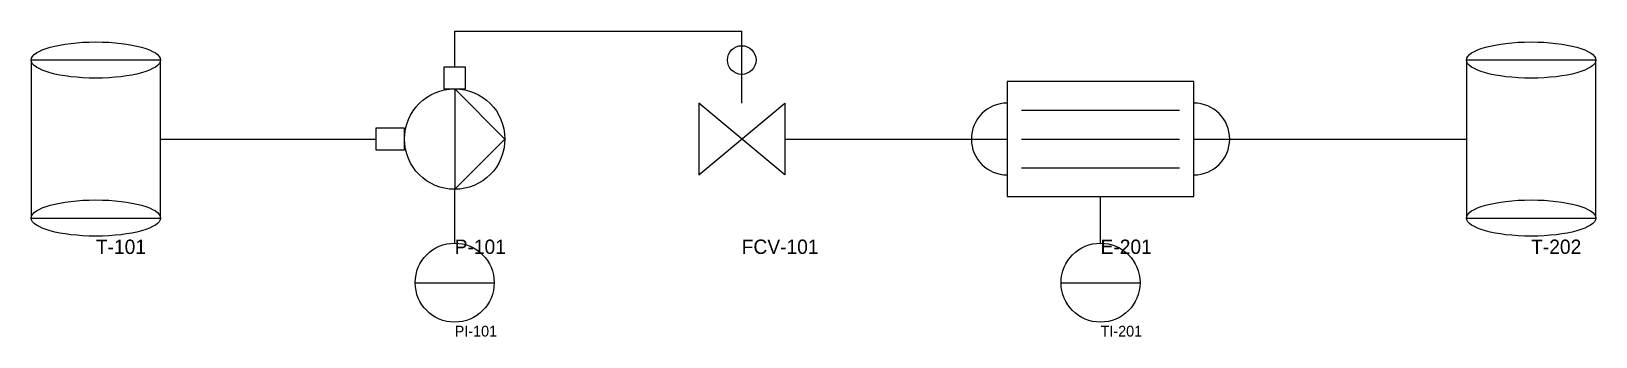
# Model space of a CAD drawing. Header units: metres. Extents: x 22 to 458, y 45 to 130.
import ezdxf

# ---------------------------------------------------------------- set-up
doc = ezdxf.new("R2010")
doc.units = ezdxf.units.M
for name, color, linetype in [('EQUIP_BODY', 7, 'Continuous'), ('EQUIP_DETAIL', 8, 'Continuous'), ('INSTR', 3, 'Continuous'), ('PROCESS', 1, 'Continuous'), ('SIGNAL', 4, 'Continuous'), ('TAGS', 2, 'Continuous')]:
    doc.layers.add(name, color=color, linetype=linetype)

# ---------------------------------------------------------------- blocks, each defined once
blk = doc.blocks.new('TANK')
at = {"layer": 'EQUIP_BODY'}
blk.add_lwpolyline([(-18, -22), (18, -22), (18, 22), (-18, 22)], close=True, dxfattribs=at)
for centre in [(0, 22), (0, -22)]:
    blk.add_ellipse(centre, major_axis=(18, 0), ratio=0.28, dxfattribs=at)
blk = doc.blocks.new('PUMP')
at = {"layer": 'EQUIP_BODY'}
blk.add_circle((0, 0), 14, dxfattribs=at)
at = {"layer": 'EQUIP_DETAIL'}
for points in [[(-3, 14), (3, 14), (3, 20), (-3, 20)], [(0, -14), (14, 0), (0, 14)], [(-14, -3), (-14, 3), (-22, 3), (-22, -3)]]:
    blk.add_lwpolyline(points, close=True, dxfattribs=at)
blk = doc.blocks.new('VALVE')
at = {"layer": 'EQUIP_BODY'}
blk.add_lwpolyline([(-12, -10), (12, 10), (12, -10), (-12, 10)], close=True, dxfattribs=at)
at = {"layer": 'EQUIP_DETAIL'}
blk.add_line((0, 10), (0, 22), dxfattribs=at)
blk.add_circle((0, 22), 4, dxfattribs=at)
blk = doc.blocks.new('HX')
at = {"layer": 'EQUIP_BODY'}
blk.add_lwpolyline([(-26, -16), (26, -16), (26, 16), (-26, 16)], close=True, dxfattribs=at)
for centre, start, end in [((-26, 0), 90, 270), ((26, 0), 270, 90)]:
    blk.add_arc(centre, 10, start, end, dxfattribs=at)
at = {"layer": 'EQUIP_DETAIL'}
for p, q in [((-22, 8), (22, 8)), ((-22, 0), (22, 0)), ((-22, -8), (22, -8))]:
    blk.add_line(p, q, dxfattribs=at)
blk = doc.blocks.new('INSTR')
at = {"layer": 'INSTR'}
blk.add_line((-11, 0), (11, 0), dxfattribs=at)
blk.add_circle((0, 0), 11, dxfattribs=at)

msp = doc.modelspace()

# ---------------------------------------------------------------- linework, layer by layer
at = {"layer": 'PROCESS'}
for p, q in [((140, 120), (140, 130)), ((140, 130), (220, 130)), ((220, 110), (220, 130)), ((58, 100), (118, 100)), ((232, 100), (294, 100)), ((346, 100), (422, 100))]:
    msp.add_line(p, q, dxfattribs=at)
at = {"layer": 'SIGNAL'}
for p, q in [((140, 71), (140, 86)), ((320, 71), (320, 84))]:
    msp.add_line(p, q, dxfattribs=at)

# ---------------------------------------------------------------- block references
at = {"layer": 'EQUIP_BODY'}
for name, p in [('TANK', (40, 100)), ('TANK', (440, 100)), ('VALVE', (220, 100)), ('PUMP', (140, 100)), ('HX', (320, 100))]:
    msp.add_blockref(name, p, dxfattribs=at)
at = {"layer": 'INSTR'}
for p in [(140, 60), (320, 60)]:
    msp.add_blockref('INSTR', p, dxfattribs=at)

# ---------------------------------------------------------------- texts
at = {"layer": 'TAGS'}
for s, height, p in [('T-101', 4, (40, 68)), ('P-101', 4, (140, 68)), ('FCV-101', 4, (220, 68)), ('E-201', 4, (320, 68)), ('T-202', 4, (440, 68)), ('PI-101', 3, (140, 45)), ('TI-201', 3, (320, 45))]:
    msp.add_text(s, height=height, dxfattribs=at).set_placement(p)

doc.saveas('drawing.dxf')
